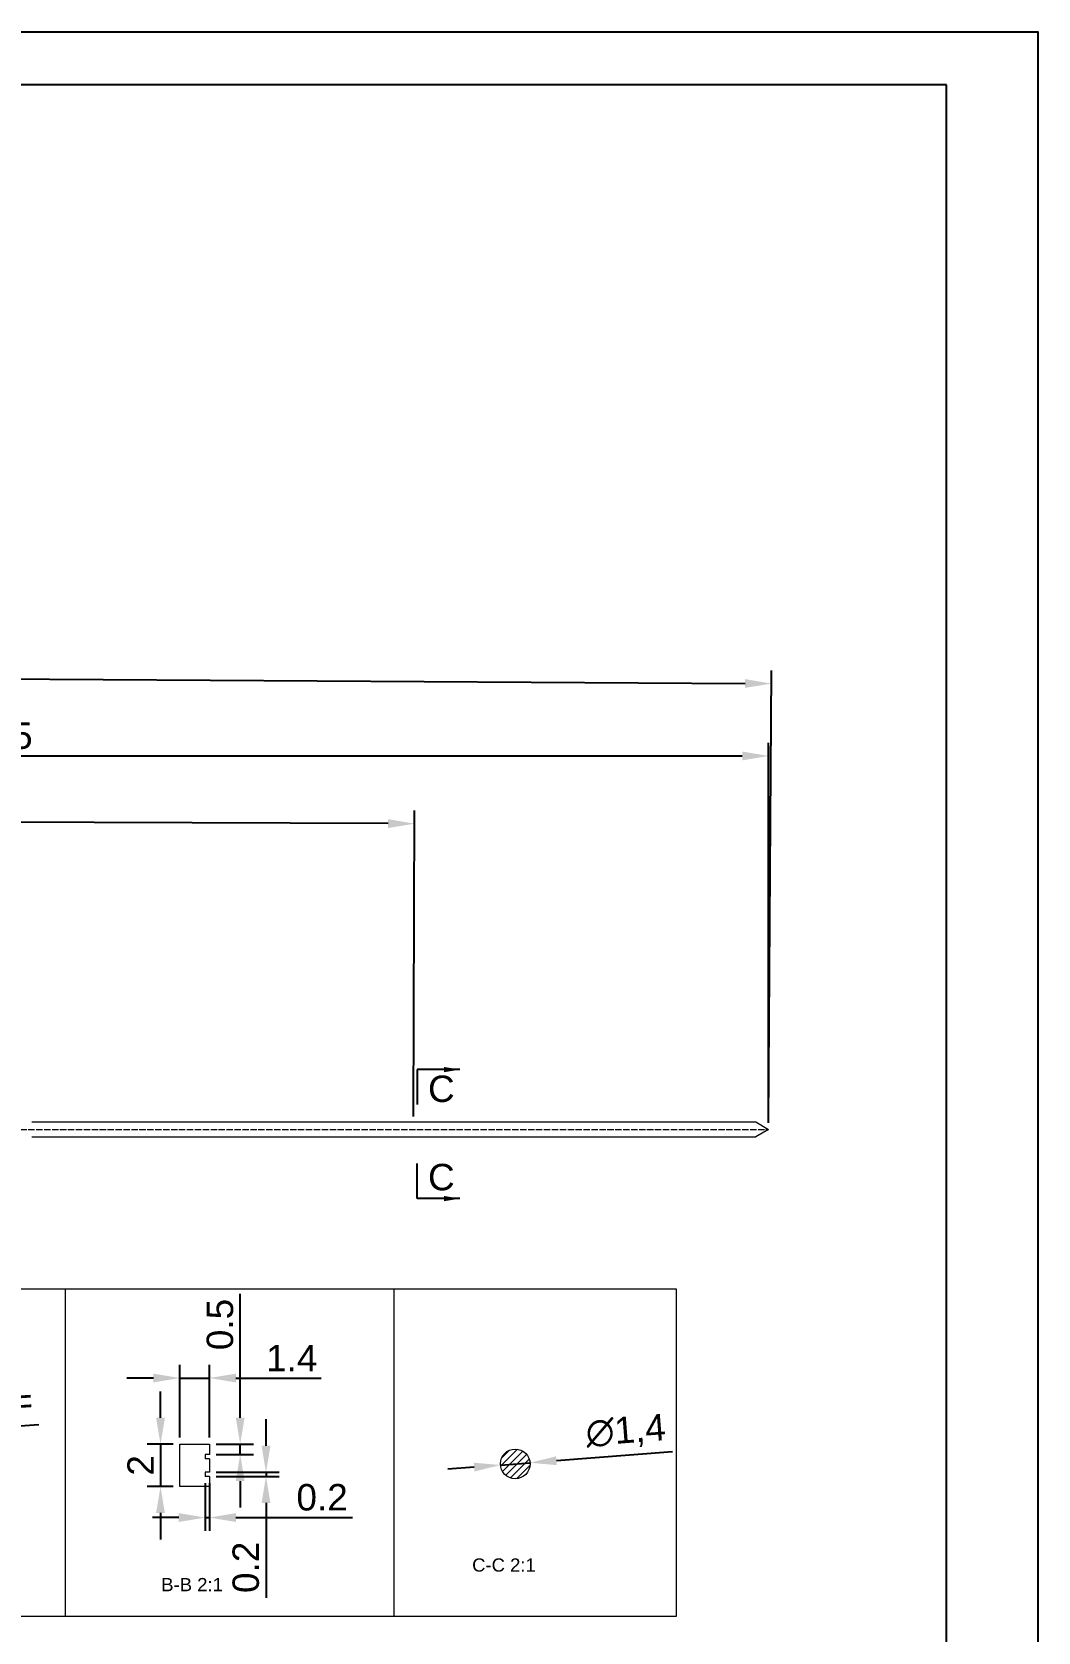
# Model space of a CAD drawing. Header units: millimetres. Extents: x 2853 to 3267, y 1691 to 1988.
# Drawn here: x 3171.7 to 3266.8, y 1837.2 to 1988.4 of the extents above; entities that cross this region are included whole.
import ezdxf

# ---------------------------------------------------------------- set-up
doc = ezdxf.new("R2010")
doc.units = ezdxf.units.MM
doc.linetypes.add('ACAD_ISO02W100', pattern=[15, 12, -3])
doc.layers.add('标注', color=4, linetype='Continuous', lineweight=5)
doc.styles.get("Standard").update_dxf_attribs({"font": 'arial.ttf'})
doc.styles.add('样式 1', font='romant.shx')
doc.dimstyles.new('ISO-25', dxfattribs={"dimtxt": 2.5, "dimasz": 2.5, "dimexe": 1.25, "dimexo": 0.625, "dimtad": 1, "dimtxsty": 'Standard', "dimcen": 2.5, "dimadec": 0, "dimazin": 0, "dimtfac": 1, "dimtmove": 0, "dimatfit": 3, "dimfxl": 1, "dimarcsym": 0})
doc.dimstyles.new('ISO-25$0', dxfattribs={"dimtxt": 2.5, "dimasz": 2.5, "dimexe": 0.5, "dimexo": 1, "dimgap": 1, "dimtad": 0, "dimtih": 1, "dimtoh": 1, "dimdec": 1, "dimzin": 10, "dimdsep": 46, "dimlunit": 6, "dimtxsty": '样式 1', "dimcen": 0, "dimclrd": 256, "dimclre": 256, "dimclrt": 7, "dimazin": 0, "dimtfac": 1, "dimtdec": 1, "dimtofl": 0, "dimtmove": 0, "dimatfit": 0, "dimfxl": 1, "dimtolj": 1, "dimtzin": 10, "dimarcsym": 0})
doc.dimstyles.new('副本 ISO-25', dxfattribs={"dimtxt": 1.5, "dimasz": 1.5, "dimexe": 0.4, "dimexo": 0, "dimgap": 0.4, "dimtad": 1, "dimdsep": 46, "dimtxsty": 'Standard', "dimcen": 2, "dimadec": 0, "dimazin": 0, "dimtfac": 1, "dimtmove": 0, "dimatfit": 3, "dimfxl": 1, "dimarcsym": 0})

# ---------------------------------------------------------------- blocks, each defined once
blk = doc.blocks.new('*D53')
at = {"color": 0, "lineweight": -2, "transparency": 16777216}
for p, q in [((3096.332921012997, 1886.321266206005), (3096.332921012997, 1921.248642021804)), ((3241.332921012997, 1885.321266206005), (3241.332921012997, 1921.248642021804)), ((3098.832921012997, 1919.998642021804), (3238.832921012997, 1919.998642021804))]:
    blk.add_line(p, q, dxfattribs=at)
at = {"color": 0, "transparency": 16777216}
for points in [[(3098.832921012997, 1920.415308688471), (3098.832921012997, 1919.581975355138), (3096.332921012997, 1919.998642021804)], [(3238.832921012997, 1920.415308688471), (3238.832921012997, 1919.581975355138), (3241.332921012997, 1919.998642021804)]]:
    blk.add_solid(points, dxfattribs=at)
at = {"layer": 'Defpoints', "color": 0, "transparency": 16777216}
for p in [(3241.332921012997, 1919.998642021804), (3096.332921012997, 1885.696266206005), (3241.332921012997, 1884.696266206005)]:
    blk.add_point(p, dxfattribs=at)
at = {"color": 0, "transparency": 16777216, "insert": (3168.832921012997, 1921.900074491108), "char_height": 2.5, "attachment_point": 5}
blk.add_mtext('\\A1;145', dxfattribs=at)
blk = doc.blocks.new('*D59')
at = {"color": 0, "lineweight": -2, "transparency": 16777216}
for p, q in [((3083.53688164323, 1886.321253656606), (3083.807868254288, 1929.082940881578)), ((3086.299896796226, 1927.817123459449), (3239.099997191421, 1926.848808501305)), ((3241.336881643228, 1885.321253656606), (3241.607868254287, 1928.082940881578))]:
    blk.add_line(p, q, dxfattribs=at)
at = {"color": 0, "transparency": 16777216}
for points in [[(3086.302537216381, 1928.23378175985), (3086.297256376071, 1927.400465159049), (3083.799946993824, 1927.832965980377)], [(3239.102637611575, 1927.265466801706), (3239.097356771266, 1926.432150200905), (3241.599946993823, 1926.832965980377)]]:
    blk.add_solid(points, dxfattribs=at)
at = {"layer": 'Defpoints', "color": 0, "transparency": 16777216}
for p in [(3241.599946993823, 1926.832965980377), (3083.532921012998, 1885.696266206005), (3241.332921012997, 1884.696266206005)]:
    blk.add_point(p, dxfattribs=at)
at = {"color": 0, "transparency": 16777216, "insert": (3162.588118804468, 1929.235145299786), "char_height": 2.5, "attachment_point": 5, "rotation": 359.6369137354521}
blk.add_mtext('\\A1;157.8', dxfattribs=at)
blk = doc.blocks.new('*D65')
at = {"color": 0, "lineweight": -2, "transparency": 16777216}
for p, q in [((3172.344972915333, 1856.756714178371), (3157.559835021235, 1855.777472955464)), ((3154.06748641796, 1855.546169619534), (3155.065300304611, 1855.612256286943))]:
    blk.add_line(p, q, dxfattribs=at)
at = {"color": 0, "transparency": 16777216}
blk.add_solid([(3157.532298909815, 1856.193228741568), (3157.587371132656, 1855.36171716936), (3155.065300304611, 1855.612256286943)], dxfattribs=at)
at = {"layer": 'Defpoints', "color": 0, "transparency": 16777216}
for p in [(3154.06748641796, 1855.546169619534), (3155.065300304611, 1855.612256286943)]:
    blk.add_point(p, dxfattribs=at)
at = {"color": 0, "transparency": 16777216, "insert": (3166.059079379816, 1858.472438639915), "char_height": 2.5, "attachment_point": 5, "rotation": 3.7892487696691917}
blk.add_mtext('=R0,5=', dxfattribs=at)
blk = doc.blocks.new('*D38')
at = {"color": 0, "lineweight": -2, "transparency": 16777216}
for p, q in [((3096.335164716372, 1886.321262178629), (3096.438991552177, 1915.24280098447)), ((3205.356730444358, 1913.601783852724), (3098.93448803592, 1913.983834225724)), ((3207.757374905795, 1885.921262178629), (3207.8612017416, 1914.84280098447))]:
    blk.add_line(p, q, dxfattribs=at)
at = {"color": 0, "transparency": 16777216}
for points in [[(3098.93598383817, 1914.400498207473), (3098.93299223367, 1913.567170243975), (3096.434504145427, 1913.992809039224)], [(3205.358226246608, 1914.018447834473), (3205.355234642108, 1913.185119870975), (3207.85671433485, 1913.592809039224)]]:
    blk.add_solid(points, dxfattribs=at)
at = {"layer": 'Defpoints', "color": 0, "transparency": 16777216}
for p in [(3096.434504145427, 1913.992809039224), (3096.332921012997, 1885.696266206006), (3207.75513120242, 1885.296266206006)]:
    blk.add_point(p, dxfattribs=at)
at = {"color": 0, "transparency": 16777216, "insert": (3152.152358716185, 1915.672912885928), "char_height": 2.5, "attachment_point": 5, "rotation": 359.794311984011}
blk.add_mtext('\\A1;111.4', dxfattribs=at)
blk = doc.blocks.new('*D46')
at = {"color": 0, "lineweight": -2, "transparency": 16777216}
for p, q in [((3185.666000462737, 1855.552556272943), (3185.666000462737, 1862.436008318743)), ((3188.466000462738, 1855.552556272943), (3188.466000462738, 1862.436008318743)), ((3183.166000462737, 1861.186008318743), (3180.666000462737, 1861.186008318743)), ((3185.666000462737, 1861.186008318743), (3188.466000462738, 1861.186008318743)), ((3190.966000462738, 1861.186008318743), (3199.021934978428, 1861.186008318743))]:
    blk.add_line(p, q, dxfattribs=at)
at = {"color": 0, "transparency": 16777216}
for points in [[(3183.166000462737, 1861.60267498541), (3183.166000462737, 1860.769341652077), (3185.666000462737, 1861.186008318743)], [(3190.966000462738, 1861.60267498541), (3190.966000462738, 1860.769341652077), (3188.466000462738, 1861.186008318743)]]:
    blk.add_solid(points, dxfattribs=at)
at = {"layer": 'Defpoints', "color": 0, "transparency": 16777216}
for p in [(3188.466000462738, 1861.186008318743), (3185.666000462737, 1854.927556272943), (3188.466000462738, 1854.927556272943)]:
    blk.add_point(p, dxfattribs=at)
at = {"color": 0, "transparency": 16777216, "insert": (3196.243967720583, 1863.066124280544), "char_height": 2.5, "attachment_point": 5}
blk.add_mtext('\\A1;1.4', dxfattribs=at)
blk = doc.blocks.new('*D47')
at = {"color": 0, "lineweight": -2, "transparency": 16777216}
for p, q in [((3183.834850645741, 1857.427556272944), (3183.834850645741, 1859.927556272944)), ((3185.041000462739, 1854.927556272944), (3182.584850645741, 1854.927556272944)), ((3183.834850645741, 1854.927556272944), (3183.834850645741, 1850.927556272944)), ((3185.041000462739, 1850.927556272944), (3182.584850645741, 1850.927556272944)), ((3183.834850645741, 1848.427556272944), (3183.834850645741, 1845.927556272944))]:
    blk.add_line(p, q, dxfattribs=at)
at = {"color": 0, "transparency": 16777216}
for points in [[(3183.418183979074, 1857.427556272944), (3184.251517312407, 1857.427556272944), (3183.834850645741, 1854.927556272944)], [(3183.418183979074, 1848.427556272944), (3184.251517312407, 1848.427556272944), (3183.834850645741, 1850.927556272944)]]:
    blk.add_solid(points, dxfattribs=at)
at = {"layer": 'Defpoints', "color": 0, "transparency": 16777216}
for p in [(3185.666000462739, 1854.927556272944), (3183.834850645741, 1850.927556272944), (3185.666000462739, 1850.927556272944)]:
    blk.add_point(p, dxfattribs=at)
at = {"color": 0, "transparency": 16777216, "insert": (3181.954734683939, 1852.927556272943), "char_height": 2.5, "attachment_point": 5, "rotation": 90}
blk.add_mtext('\\A1;2', dxfattribs=at)
blk = doc.blocks.new('*D48')
at = {"color": 0, "lineweight": -2, "transparency": 16777216}
for p, q in [((3191.371138333849, 1857.427556272944), (3191.371138333849, 1869.156629273662)), ((3189.09100046274, 1854.927556272944), (3192.621138333849, 1854.927556272944)), ((3191.371138333849, 1853.94665934351), (3191.371138333849, 1854.927556272944)), ((3189.09100046274, 1853.94665934351), (3192.621138333849, 1853.94665934351)), ((3191.371138333849, 1851.44665934351), (3191.371138333849, 1848.94665934351))]:
    blk.add_line(p, q, dxfattribs=at)
at = {"color": 0, "transparency": 16777216}
for points in [[(3190.954471667182, 1857.427556272944), (3191.787805000515, 1857.427556272944), (3191.371138333849, 1854.927556272944)], [(3190.954471667182, 1851.44665934351), (3191.787805000515, 1851.44665934351), (3191.371138333849, 1853.94665934351)]]:
    blk.add_solid(points, dxfattribs=at)
at = {"layer": 'Defpoints', "color": 0, "transparency": 16777216}
for p in [(3188.46600046274, 1854.927556272944), (3191.371138333849, 1854.927556272944), (3188.46600046274, 1853.94665934351)]:
    blk.add_point(p, dxfattribs=at)
at = {"color": 0, "transparency": 16777216, "insert": (3189.469705864544, 1866.246499669296), "char_height": 2.5, "attachment_point": 5, "rotation": 90}
blk.add_mtext('\\A1;0.5', dxfattribs=at)
blk = doc.blocks.new('*D49')
at = {"color": 0, "lineweight": -2, "transparency": 16777216}
for p, q in [((3193.810553083975, 1854.784861559239), (3193.810553083975, 1857.284861559239)), ((3189.09100046274, 1852.284861559239), (3195.060553083975, 1852.284861559239)), ((3189.09100046274, 1851.884861559239), (3195.060553083975, 1851.884861559239)), ((3193.810553083975, 1852.284861559239), (3193.810553083975, 1851.884861559239)), ((3193.810553083975, 1849.384861559239), (3193.810553083975, 1840.40016449457))]:
    blk.add_line(p, q, dxfattribs=at)
at = {"color": 0, "transparency": 16777216}
for points in [[(3193.393886417308, 1854.784861559239), (3194.227219750641, 1854.784861559239), (3193.810553083975, 1852.284861559239)], [(3193.393886417308, 1849.384861559239), (3194.227219750641, 1849.384861559239), (3193.810553083975, 1851.884861559239)]]:
    blk.add_solid(points, dxfattribs=at)
at = {"layer": 'Defpoints', "color": 0, "transparency": 16777216}
for p in [(3188.46600046274, 1852.284861559239), (3188.46600046274, 1851.884861559239), (3193.810553083975, 1851.884861559239)]:
    blk.add_point(p, dxfattribs=at)
at = {"color": 0, "transparency": 16777216, "insert": (3191.90912061467, 1843.288124931131), "char_height": 2.5, "attachment_point": 5, "rotation": 90}
blk.add_mtext('\\A1;0.2', dxfattribs=at)
blk = doc.blocks.new('*D50')
at = {"color": 0, "lineweight": -2, "transparency": 16777216}
for p, q in [((3188.066000462738, 1851.259861559238), (3188.066000462738, 1846.74522060655)), ((3188.466000462738, 1851.259861559238), (3188.466000462738, 1846.74522060655)), ((3185.566000462738, 1847.99522060655), (3183.066000462738, 1847.99522060655)), ((3188.066000462738, 1847.99522060655), (3188.466000462738, 1847.99522060655)), ((3190.966000462738, 1847.99522060655), (3202.003607276991, 1847.99522060655))]:
    blk.add_line(p, q, dxfattribs=at)
at = {"color": 0, "transparency": 16777216}
for points in [[(3185.566000462738, 1848.411887273216), (3185.566000462738, 1847.578553939883), (3188.066000462738, 1847.99522060655)], [(3190.966000462738, 1848.411887273216), (3190.966000462738, 1847.578553939883), (3188.466000462738, 1847.99522060655)]]:
    blk.add_solid(points, dxfattribs=at)
at = {"layer": 'Defpoints', "color": 0, "transparency": 16777216}
for p in [(3188.066000462738, 1851.884861559238), (3188.466000462738, 1851.884861559238), (3188.466000462738, 1847.99522060655)]:
    blk.add_point(p, dxfattribs=at)
at = {"color": 0, "transparency": 16777216, "insert": (3199.115646840429, 1849.896653075854), "char_height": 2.5, "attachment_point": 5}
blk.add_mtext('\\A1;0.2', dxfattribs=at)
blk = doc.blocks.new('*D51')
at = {"color": 0, "lineweight": -2, "transparency": 16777216}
for p, q in [((3215.977631318315, 1852.960083071811), (3218.769296220554, 1853.175969786544)), ((3232.240330753572, 1854.21771995758), (3221.261854168984, 1853.368725781841)), ((3213.485073369886, 1852.767327076514), (3210.992515421457, 1852.574571081217))]:
    blk.add_line(p, q, dxfattribs=at)
at = {"color": 0, "transparency": 16777216}
for points in [[(3213.452947370669, 1853.182753401252), (3213.517199369102, 1852.351900751775), (3215.977631318315, 1852.960083071811)], [(3221.229728169767, 1853.784152106579), (3221.2939801682, 1852.953299457103), (3218.769296220554, 1853.175969786544)]]:
    blk.add_solid(points, dxfattribs=at)
at = {"layer": 'Defpoints', "color": 0, "transparency": 16777216}
for p in [(3218.769296220554, 1853.175969786544), (3215.977631318315, 1852.960083071811)]:
    blk.add_point(p, dxfattribs=at)
at = {"color": 0, "transparency": 16777216, "insert": (3227.83018913807, 1856.051461325359), "char_height": 2.5, "attachment_point": 5, "rotation": 4.422030738065745}
blk.add_mtext('∅1,4', dxfattribs=at)

msp = doc.modelspace()

# ---------------------------------------------------------------- hatches: boundary and pattern name
at = {"layer": '标注', "lineweight": 13, "ltscale": 5}
h = msp.add_hatch(dxfattribs=at)
h.set_pattern_fill('ANSI31', color=0, scale=0.15)
h.set_pattern_definition([(45, (191.2229858758333, 2713.609057032141), (-0.3367596045400932, 0.3367596045400932), [])])
h.paths.add_polyline_path([(3218.773463769435, 1853.068026429177, 1), (3215.973463769434, 1853.068026429177, 1)])

# ---------------------------------------------------------------- linework, layer by layer
for p, q in [((3258.148459634026, 1983.439260832242), (3068.148459634026, 1983.439260832242)), ((3258.148459634026, 1696.439260832241), (3258.148459634026, 1983.439260832242))]:
    msp.add_line(p, q)
at = {"color": 251, "linetype": 'ACAD_ISO02W100', "lineweight": 13, "ltscale": 0.05}
msp.add_line((3166.832921012997, 1884.696266206005), (3241.332921012997, 1884.696266206005), dxfattribs=at)
msp.add_lwpolyline([(3056.802507090605, 1691.439260832241), (3266.802507090605, 1691.439260832241), (3266.802507090605, 1988.439260832242), (3056.802507090605, 1988.439260832242)], close=True)
at = {"layer": '标注', "color": 0, "lineweight": 13, "ltscale": 5}
for p, q in [((3171.685514928503, 1885.396266206006), (3240.132921012997, 1885.396266206006)), ((3240.132921012997, 1885.396266206006), (3241.332921012997, 1884.696266206005)), ((3171.685514928503, 1883.996266206006), (3240.132921012997, 1883.996266206006)), ((3241.332921012997, 1884.696266206005), (3240.132921012997, 1883.996266206006)), ((3110.136176086507, 1869.6142252123), (3174.808505937464, 1869.6142252123)), ((3174.808505937464, 1869.6142252123), (3174.808505937464, 1838.630815595281)), ((3174.808505937464, 1869.6142252123), (3232.596222316637, 1869.6142252123)), ((3205.896568881049, 1869.6142252123), (3205.896568881049, 1838.630815595281)), ((3232.596222316637, 1869.6142252123), (3232.596222316637, 1838.630815595281)), ((3185.666000462737, 1854.927556272943), (3188.466000462738, 1854.927556272943)), ((3185.666000462737, 1850.927556272943), (3185.666000462737, 1854.927556272943)), ((3188.466000462738, 1854.927556272943), (3188.466000462738, 1853.946659343509)), ((3188.066000462738, 1853.946659343509), (3188.066000462738, 1853.546659343509)), ((3188.466000462738, 1853.946659343509), (3188.066000462738, 1853.946659343509)), ((3188.466000462738, 1853.546659343509), (3188.066000462738, 1853.546659343509)), ((3188.466000462738, 1853.546659343509), (3188.466000462738, 1852.284861559238)), ((3188.066000462738, 1852.284861559238), (3188.066000462738, 1851.884861559238)), ((3188.466000462738, 1852.284861559238), (3188.066000462738, 1852.284861559238)), ((3188.466000462738, 1851.884861559238), (3188.066000462738, 1851.884861559238)), ((3188.466000462738, 1851.884861559238), (3188.466000462738, 1850.927556272943)), ((3188.466000462738, 1850.927556272943), (3185.666000462737, 1850.927556272943)), ((3174.808505937464, 1838.630815595281), (3110.136176086507, 1838.630815595281)), ((3232.596222316637, 1838.630815595281), (3174.808505937464, 1838.630815595281))]:
    msp.add_line(p, q, dxfattribs=at)
msp.add_circle((3217.373463769434, 1853.068026429177), 1.4, dxfattribs=at)

# ---------------------------------------------------------------- texts
at = {"layer": '标注', "color": 0, "lineweight": 13, "ltscale": 5, "char_height": 2.5, "width": 1.424481535832911, "attachment_point": 1}
for insert in [(3209.127766113295, 1889.78142293549), (3209.127766113295, 1881.432501232839)]:
    msp.add_mtext('C', dxfattribs=dict(at, insert=insert))
at = {"layer": '标注', "color": 0, "lineweight": 13, "ltscale": 0.2, "char_height": 1.25, "width": 6.273698282176225, "attachment_point": 1}
for s, insert in [('C-C 2:1', (3213.301472851393, 1844.134335129372)), ('B-B 2:1', (3183.907079904118, 1842.280280456369))]:
    msp.add_mtext(s, dxfattribs=dict(at, insert=insert))

# ---------------------------------------------------------------- dimensions: what is measured, and where the dimension line sits
for base, p1, p2, angle, override, picture, middle, dimtype in [((3241.599946993823, 1926.832965980377), (3083.532921012998, 1885.696266206005), (3241.332921012997, 1884.696266206005), 359.6369137354521, {"dimasz": 2.5, "dimexe": 1.25, "dimexo": 0.625, "dimgap": 0.625, "dimtad": 1, "dimtih": 0, "dimtoh": 0, "dimzin": 8, "dimdsep": 44, "dimtxsty": 'Standard', "dimcen": 2.5, "dimclrd": 0, "dimclre": 0, "dimclrt": 0, "dimtdec": 2, "dimtofl": 1, "dimatfit": 3}, '*D59', (3162.576069410993, 1927.333751009419), 161), ((3191.371138333849, 1854.927556272944), (3188.466000462738, 1853.946659343509), (3188.466000462738, 1854.927556272943), 90, {"dimasz": 2.5, "dimexe": 1.25, "dimexo": 0.625, "dimgap": 0.625, "dimtad": 1, "dimtih": 0, "dimtoh": 0, "dimlfac": 0.5, "dimzin": 8, "dimdsep": 44, "dimtxsty": 'Standard', "dimcen": 2.5, "dimclrd": 0, "dimclre": 0, "dimclrt": 0, "dimtdec": 2, "dimtofl": 1, "dimatfit": 3}, '*D48', (3191.371138333848, 1866.246499669296), 160), ((3183.834850645741, 1850.927556272944), (3185.666000462737, 1854.927556272943), (3185.666000462737, 1850.927556272943), 90, {"dimasz": 2.5, "dimexe": 1.25, "dimexo": 0.625, "dimgap": 0.625, "dimtad": 1, "dimtih": 0, "dimtoh": 0, "dimlfac": 0.5, "dimzin": 8, "dimdsep": 44, "dimtxsty": 'Standard', "dimcen": 2.5, "dimclrd": 0, "dimclre": 0, "dimclrt": 0, "dimtdec": 2, "dimtofl": 1, "dimatfit": 3}, '*D47', (3183.83485064574, 1852.927556272943), 160), ((3193.810553083975, 1851.884861559239), (3188.466000462738, 1852.284861559238), (3188.466000462738, 1851.884861559238), 90, {"dimasz": 2.5, "dimexe": 1.25, "dimexo": 0.625, "dimgap": 0.625, "dimtad": 1, "dimtih": 0, "dimtoh": 0, "dimlfac": 0.5, "dimzin": 8, "dimdsep": 44, "dimtxsty": 'Standard', "dimcen": 2.5, "dimclrd": 0, "dimclre": 0, "dimclrt": 0, "dimtdec": 2, "dimtofl": 1, "dimatfit": 3}, '*D49', (3193.810553083974, 1843.288124931131), 160)]:
    dim = msp.add_linear_dim(base=base, p1=p1, p2=p2, angle=angle, dimstyle='ISO-25$0', override=override)
    dim.commit()
    dim.dimension.update_dxf_attribs({"geometry": picture, "text_midpoint": middle, "dimtype": dimtype})
for base, p1, p2, override, picture, middle in [((3241.332921012997, 1919.998642021804), (3096.332921012997, 1885.696266206005), (3241.332921012997, 1884.696266206005), {"dimasz": 2.5, "dimexe": 1.25, "dimexo": 0.625, "dimgap": 0.625, "dimtad": 1, "dimtih": 0, "dimtoh": 0, "dimzin": 8, "dimdsep": 44, "dimtxsty": 'Standard', "dimcen": 2.5, "dimclrd": 0, "dimclre": 0, "dimclrt": 0, "dimtdec": 2, "dimtofl": 1, "dimatfit": 3}, '*D53', (3168.832921012997, 1919.998642021804)), ((3188.466000462738, 1861.186008318743), (3185.666000462737, 1854.927556272943), (3188.466000462738, 1854.927556272943), {"dimasz": 2.5, "dimexe": 1.25, "dimexo": 0.625, "dimgap": 0.625, "dimtad": 1, "dimtih": 0, "dimtoh": 0, "dimlfac": 0.5, "dimzin": 8, "dimdsep": 44, "dimtxsty": 'Standard', "dimcen": 2.5, "dimclrd": 0, "dimclre": 0, "dimclrt": 0, "dimtdec": 2, "dimtofl": 1, "dimatfit": 3}, '*D46', (3196.243967720583, 1861.186008318743)), ((3188.466000462738, 1847.99522060655), (3188.066000462738, 1851.884861559238), (3188.466000462738, 1851.884861559238), {"dimasz": 2.5, "dimexe": 1.25, "dimexo": 0.625, "dimgap": 0.625, "dimtad": 1, "dimtih": 0, "dimtoh": 0, "dimlfac": 0.5, "dimzin": 8, "dimdsep": 44, "dimtxsty": 'Standard', "dimcen": 2.5, "dimclrd": 0, "dimclre": 0, "dimclrt": 0, "dimtdec": 2, "dimtofl": 1, "dimatfit": 3}, '*D50', (3199.115646840429, 1847.99522060655))]:
    dim = msp.add_linear_dim(base=base, p1=p1, p2=p2, dimstyle='ISO-25$0', override=override)
    dim.commit()
    dim.dimension.update_dxf_attribs({"geometry": picture, "text_midpoint": middle, "dimtype": 160})
dim = msp.add_aligned_dim(p1=(3207.75513120242, 1885.296266206006), p2=(3096.332921012997, 1885.696266206005), distance=-28.296725171740203, dimstyle='ISO-25$0', override={"dimasz": 2.5, "dimexe": 1.25, "dimexo": 0.625, "dimgap": 0.625, "dimtad": 1, "dimtih": 0, "dimtoh": 0, "dimzin": 8, "dimdsep": 44, "dimtxsty": 'Standard', "dimcen": 2.5, "dimclrd": 0, "dimclre": 0, "dimclrt": 0, "dimtdec": 2, "dimtofl": 1, "dimatfit": 3})
dim.commit()
dim.dimension.update_dxf_attribs({"geometry": '*D38', "text_midpoint": (3152.152358716185, 1915.672912885928)})
dim = msp.add_radius_dim(center=(3154.06748641796, 1855.546169619534), mpoint=(3155.065300304611, 1855.612256286943), text='=<>=', dimstyle='ISO-25', override={"dimdec": 1, "dimlfac": 0.5})
dim.commit()
dim.dimension.update_dxf_attribs({"geometry": '*D65', "text_midpoint": (3166.059079379816, 1858.472438639915)})
dim = msp.add_diameter_dim_2p(p1=(3215.977631318315, 1852.960083071811), p2=(3218.769296220554, 1853.175969786544), dimstyle='ISO-25', override={"dimdec": 1, "dimlfac": 0.5})
dim.commit()
dim.dimension.update_dxf_attribs({"geometry": '*D51', "text_midpoint": (3227.83018913807, 1856.051461325359)})

# ---------------------------------------------------------------- leaders
at = {"layer": '标注', "color": 0, "lineweight": 13, "ltscale": 5}
for points in [[(3212.151242139325, 1890.3470876575), (3208.096352486225, 1890.3470876575), (3208.096329364168, 1887.044367641355)], [(3212.151242139325, 1878.151313117651), (3208.096352486225, 1878.151313117651), (3208.096329364168, 1881.454033133796)]]:
    msp.add_leader(points, dimstyle='副本 ISO-25', dxfattribs=at)

doc.saveas('drawing.dxf')
